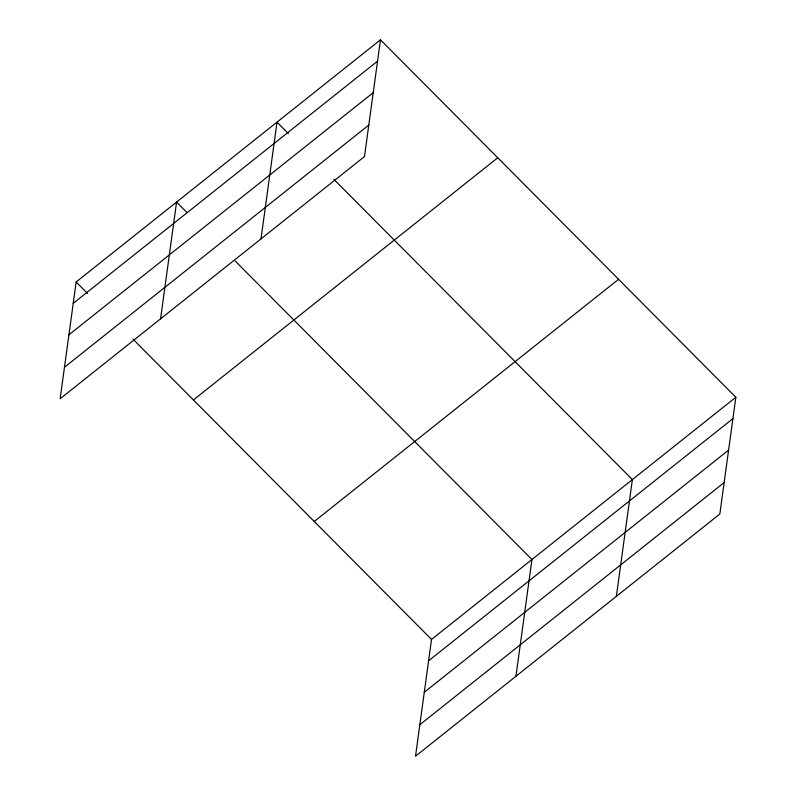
<?xml version="1.0" encoding="UTF-8"?>
<svg xmlns="http://www.w3.org/2000/svg" width="796" height="796" viewBox="0 0 796 796"><rect width="100%" height="100%" fill="white"/><g stroke="black" fill="none" stroke-linecap="round" stroke-linejoin="round"><path stroke-width="1.19" d="M380.478 39.8L76.157 281.983L60.158 398.746L364.478 156.563L380.478 39.8L735.842 397.254L719.843 514.017L415.522 756.2L431.522 639.437L735.842 397.254M160.583 318.828L176.583 202.065L187.08 212.622M261.008 238.899L277.008 122.146L288.381 133.589M515.947 676.282L531.947 559.518L235.218 261.038M616.373 596.363L632.372 479.6L333.892 179.359M73.232 303.336L377.553 61.153M68.914 334.817L373.234 92.634M64.476 367.255L368.797 125.072M193.428 399.94L497.749 157.757M314.251 521.48L618.572 279.296M428.596 660.789L732.917 418.606M424.278 692.281L728.599 450.098M419.84 724.718L724.161 482.535M76.157 281.983L87.53 293.425M133.041 339.205L431.522 639.437"/></g></svg>
